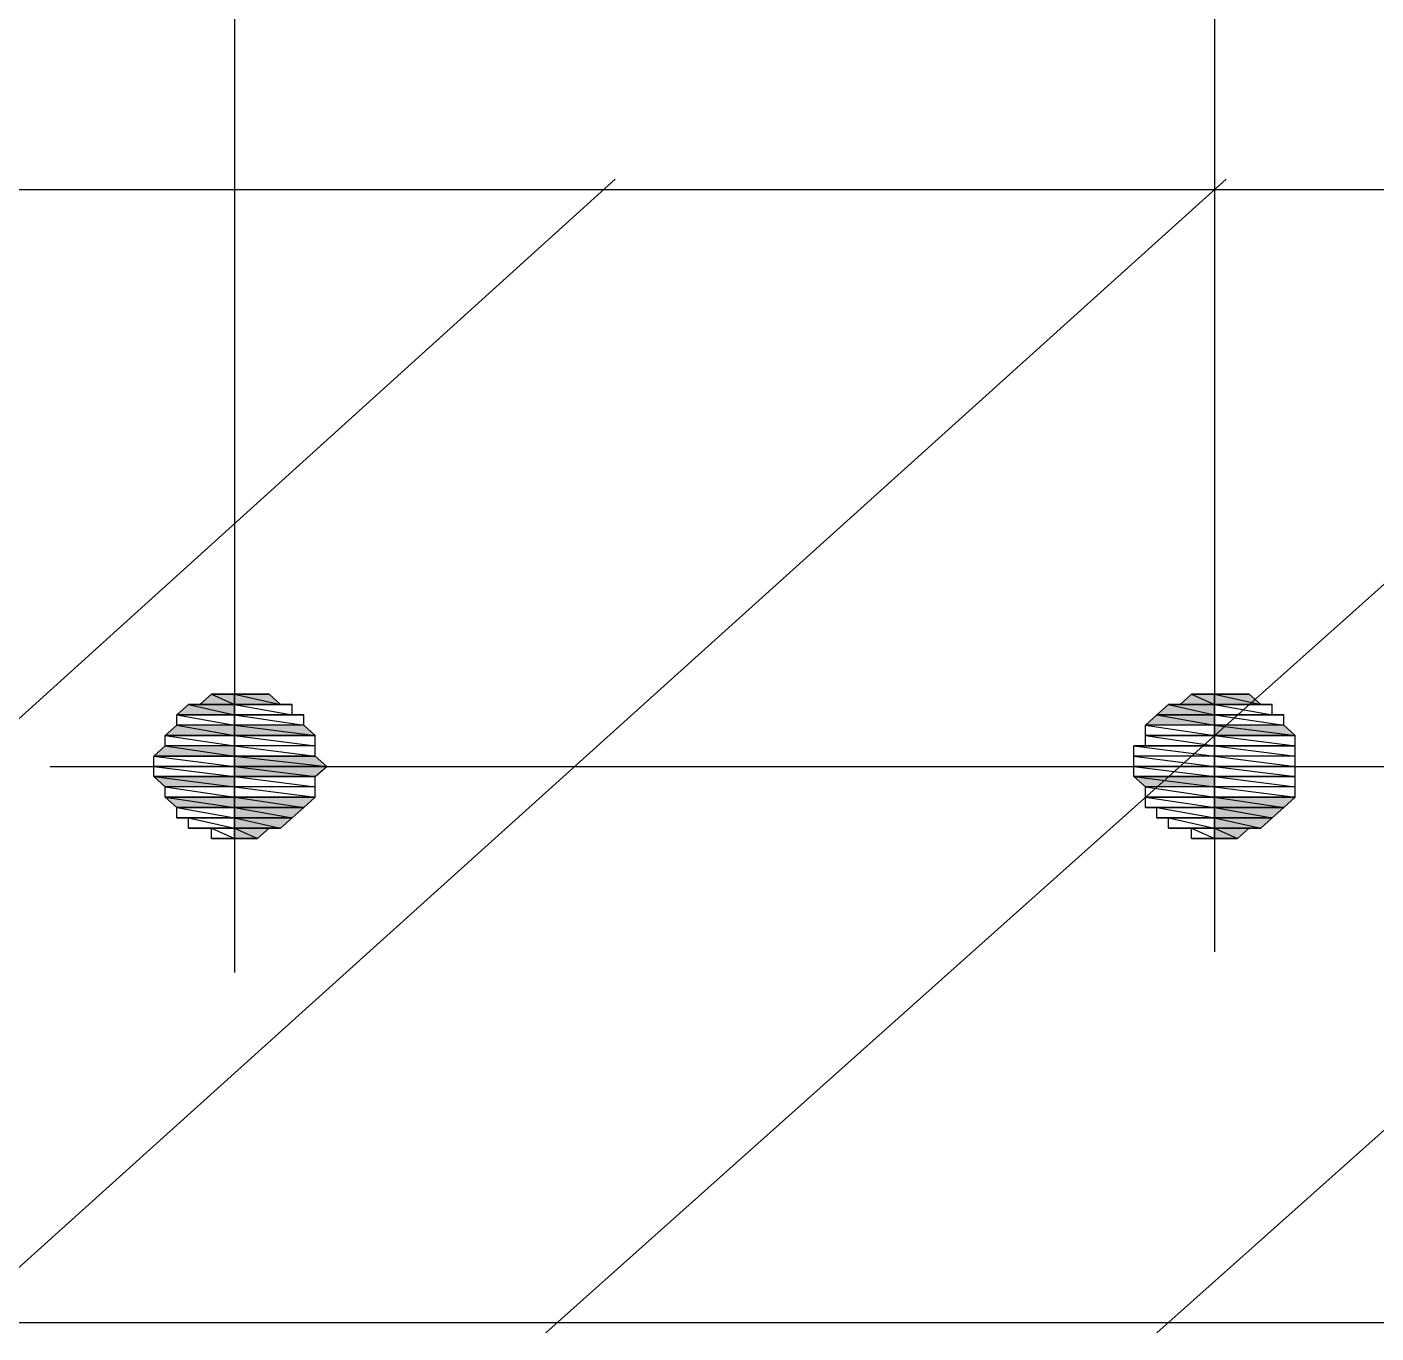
# Model space of a CAD drawing. Header units: millimetres. Extents: x -222 to 619, y -24 to 570.
# Drawn here: x 364.049 to 368.816, y -1.165 to 3.448 of the extents above; entities that cross this region are included whole.
import ezdxf

# ---------------------------------------------------------------- set-up
doc = ezdxf.new("R2010")
doc.units = ezdxf.units.MM

# ---------------------------------------------------------------- blocks, each defined once
blk = doc.blocks.new('0_TCM_4503_AIVD_AD_NOTE_BLOCK-43704914-58349')
at = {"linetype": 'Continuous'}
for points in [[(364.5788, 1.0182), (364.7825, 1.0182), (364.6195, 1.0546)], [(364.6195, 1.0546), (364.6603, 1.0546), (364.7825, 1.0546)], [(364.6195, 1.0546), (364.7825, 1.0182), (364.7825, 1.0546)], [(364.6603, 1.0546), (364.7825, 1.0546), (364.701, 1.091)], [(364.701, 1.091), (364.7825, 1.0546), (364.7825, 1.091)], [(364.7825, 1.091), (364.9455, 1.0546), (364.9048, 1.091)], [(364.7825, 1.0546), (364.9455, 1.0546), (364.7825, 1.091)], [(368.0422, 1.0182), (368.2459, 1.0182), (368.0829, 1.0546)], [(368.0829, 1.0546), (368.1237, 1.0546), (368.2459, 1.0546)], [(368.0829, 1.0546), (368.2459, 1.0182), (368.2459, 1.0546)], [(368.1237, 1.0546), (368.2459, 1.0546), (368.1644, 1.091)], [(368.1644, 1.091), (368.2459, 1.0546), (368.2459, 1.091)], [(368.2459, 1.091), (368.4089, 1.0546), (368.3681, 1.091)], [(368.2459, 1.0546), (368.4089, 1.0546), (368.2459, 1.091)], [(368.0014, 0.9818), (368.2459, 0.9818), (368.0422, 1.0182)], [(368.0422, 1.0182), (368.2459, 0.9818), (368.2459, 1.0182)], [(364.538, 0.9454), (364.7825, 0.9454), (364.5788, 0.9818)], [(364.5788, 0.9818), (364.7825, 0.9454), (364.7825, 0.9818)], [(364.7825, 0.9818), (365.0677, 0.9454), (365.027, 0.9818)], [(364.7825, 0.9454), (365.0677, 0.9454), (364.7825, 0.9818)], [(368.2459, 0.9818), (368.5311, 0.9454), (368.4904, 0.9818)], [(368.2459, 0.9454), (368.5311, 0.9454), (368.2459, 0.9818)], [(364.4973, 0.8726), (364.7825, 0.8726), (364.538, 0.909)], [(364.538, 0.909), (364.7825, 0.8726), (364.7825, 0.909)], [(364.7825, 0.8726), (365.1085, 0.8363), (365.0677, 0.8726)], [(364.7825, 0.8363), (365.1085, 0.8363), (364.7825, 0.8726)], [(364.7825, 0.8363), (365.0677, 0.7999), (365.1085, 0.8363)], [(364.7825, 0.7999), (365.0677, 0.7999), (364.7825, 0.8363)], [(364.4973, 0.7999), (364.7825, 0.7635), (364.7825, 0.7999)], [(364.538, 0.7635), (364.7825, 0.7635), (364.4973, 0.7999)], [(367.9607, 0.7999), (368.2459, 0.7635), (368.2459, 0.7999)], [(368.0014, 0.7635), (368.2459, 0.7635), (367.9607, 0.7999)], [(364.538, 0.7271), (364.7825, 0.6907), (364.7825, 0.7271)], [(364.5788, 0.6907), (364.7825, 0.6907), (364.538, 0.7271)], [(364.7825, 0.7271), (365.027, 0.6907), (365.0677, 0.7271)], [(364.7825, 0.6907), (365.027, 0.6907), (364.7825, 0.7271)], [(368.2459, 0.7271), (368.4904, 0.6907), (368.5311, 0.7271)], [(368.2459, 0.6907), (368.4904, 0.6907), (368.2459, 0.7271)], [(364.7825, 0.6907), (364.9862, 0.6543), (365.027, 0.6907)], [(364.7825, 0.6543), (364.9862, 0.6543), (364.7825, 0.6907)], [(368.2459, 0.6907), (368.4496, 0.6543), (368.4904, 0.6907)], [(368.2459, 0.6543), (368.4496, 0.6543), (368.2459, 0.6907)], [(364.7825, 0.6543), (364.9455, 0.6179), (364.9862, 0.6543)], [(364.7825, 0.6179), (364.9455, 0.6179), (364.7825, 0.6543)], [(368.2459, 0.6543), (368.4089, 0.6179), (368.4496, 0.6543)], [(368.2459, 0.6179), (368.4089, 0.6179), (368.2459, 0.6543)], [(364.7825, 0.6179), (364.864, 0.5815), (364.9048, 0.6179)], [(364.7825, 0.5815), (364.864, 0.5815), (364.7825, 0.6179)], [(368.2459, 0.6179), (368.3274, 0.5815), (368.3681, 0.6179)], [(368.2459, 0.5815), (368.3274, 0.5815), (368.2459, 0.6179)]]:
    blk.add_hatch(color=7, dxfattribs=at).paths.add_polyline_path(points)
at = {"color": 7, "linetype": 'Continuous'}
for p, q in [((368.2459, 13.5724), (368.2459, 0.1812)), ((364.7825, 13.536), (364.7825, 0.1085)), ((362.949, 0.0357), (366.1271, 2.9104)), ((363.7639, -1.1651), (368.2867, 2.9104)), ((365.8827, -1.1651), (370.4462, 2.9104)), ((368.0422, -1.1651), (372.6057, 2.9104)), ((362.949, 2.874), (373.5836, 2.874)), ((364.5788, 1.0182), (364.6195, 1.0546)), ((364.6603, 1.0546), (364.6195, 1.0546)), ((364.6195, 1.0546), (364.7825, 1.0546)), ((364.7825, 1.0546), (364.6195, 1.0546)), ((364.6195, 1.0546), (364.7825, 1.0546)), ((364.7825, 1.0546), (364.6195, 1.0546)), ((364.6195, 1.0546), (364.7825, 1.0546)), ((364.7825, 1.0546), (364.6195, 1.0546)), ((364.6195, 1.0546), (364.7825, 1.0182)), ((364.6195, 1.0546), (364.7825, 1.0182)), ((364.6603, 1.0546), (364.701, 1.091)), ((364.7825, 1.0546), (364.6603, 1.0546)), ((364.7825, 1.0546), (364.6603, 1.0546)), ((364.6603, 1.0546), (364.7825, 1.0546)), ((364.7825, 1.0546), (364.6603, 1.0546)), ((364.7825, 1.091), (364.701, 1.091)), ((364.701, 1.091), (364.7418, 1.091)), ((364.7825, 1.091), (364.701, 1.091)), ((364.701, 1.091), (364.7825, 1.091)), ((364.701, 1.091), (364.7825, 1.091)), ((364.7825, 1.091), (364.701, 1.091)), ((364.7825, 1.091), (364.701, 1.091)), ((364.701, 1.091), (364.7825, 1.0546)), ((364.701, 1.091), (364.7825, 1.0546)), ((364.7825, 1.091), (364.7418, 1.091)), ((364.7418, 1.091), (364.7825, 1.091)), ((364.7825, 1.091), (364.7418, 1.091)), ((364.7418, 1.091), (364.7825, 1.091)), ((364.7418, 1.091), (364.7825, 1.091)), ((364.7825, 1.0546), (364.7825, 1.091)), ((364.7825, 1.091), (364.8233, 1.091)), ((364.8233, 1.091), (364.7825, 1.091)), ((364.864, 1.091), (364.7825, 1.091)), ((364.7825, 1.091), (364.864, 1.091)), ((364.7825, 1.091), (364.864, 1.091)), ((364.864, 1.091), (364.7825, 1.091)), ((364.864, 1.091), (364.7825, 1.091)), ((364.7825, 1.091), (364.864, 1.091)), ((364.864, 1.091), (364.7825, 1.091)), ((364.7825, 1.091), (364.8233, 1.091)), ((364.9048, 1.091), (364.7825, 1.091)), ((364.7825, 1.091), (364.9048, 1.091)), ((364.9048, 1.091), (364.7825, 1.091)), ((364.7825, 1.091), (364.864, 1.091)), ((364.9048, 1.091), (364.7825, 1.091)), ((364.7825, 1.091), (364.9455, 1.0546)), ((364.7825, 1.091), (364.9455, 1.0546)), ((364.7825, 1.0546), (364.7825, 1.091)), ((364.7825, 1.0182), (364.7825, 1.0546)), ((364.9455, 1.0546), (364.7825, 1.0546)), ((364.9455, 1.0546), (364.7825, 1.0546)), ((364.7825, 1.0546), (364.9455, 1.0546)), ((364.7825, 1.0546), (364.9455, 1.0546)), ((364.9455, 1.0546), (364.7825, 1.0546)), ((364.9862, 1.0546), (364.7825, 1.0546)), ((364.7825, 1.0546), (364.9862, 1.0546)), ((364.9862, 1.0546), (364.7825, 1.0546)), ((364.7825, 1.0546), (364.9455, 1.0546)), ((364.9862, 1.0546), (364.7825, 1.0546)), ((364.7825, 1.0546), (364.9862, 1.0182)), ((364.7825, 1.0546), (364.9862, 1.0182)), ((364.7825, 1.0182), (364.7825, 1.0546)), ((364.8233, 1.091), (364.864, 1.091)), ((364.864, 1.091), (364.9048, 1.091)), ((364.9455, 1.0546), (364.9048, 1.091)), ((364.9455, 1.0546), (364.9862, 1.0546)), ((364.9862, 1.0182), (364.9862, 1.0546)), ((368.0422, 1.0182), (368.0829, 1.0546)), ((368.1237, 1.0546), (368.0829, 1.0546)), ((368.0829, 1.0546), (368.2459, 1.0546)), ((368.2459, 1.0546), (368.0829, 1.0546)), ((368.0829, 1.0546), (368.2459, 1.0546)), ((368.2459, 1.0546), (368.0829, 1.0546)), ((368.0829, 1.0546), (368.2459, 1.0546)), ((368.2459, 1.0546), (368.0829, 1.0546)), ((368.0829, 1.0546), (368.2459, 1.0182)), ((368.0829, 1.0546), (368.2459, 1.0182)), ((368.1237, 1.0546), (368.1644, 1.091)), ((368.2459, 1.0546), (368.1237, 1.0546)), ((368.2459, 1.0546), (368.1237, 1.0546)), ((368.1237, 1.0546), (368.2459, 1.0546)), ((368.2459, 1.0546), (368.1237, 1.0546)), ((368.2459, 1.091), (368.1644, 1.091)), ((368.1644, 1.091), (368.2052, 1.091)), ((368.2459, 1.091), (368.1644, 1.091)), ((368.1644, 1.091), (368.2459, 1.091)), ((368.1644, 1.091), (368.2459, 1.091)), ((368.2459, 1.091), (368.1644, 1.091)), ((368.2459, 1.091), (368.1644, 1.091)), ((368.1644, 1.091), (368.2459, 1.0546)), ((368.1644, 1.091), (368.2459, 1.0546)), ((368.2459, 1.091), (368.2052, 1.091)), ((368.2052, 1.091), (368.2459, 1.091)), ((368.2459, 1.091), (368.2052, 1.091)), ((368.2052, 1.091), (368.2459, 1.091)), ((368.2052, 1.091), (368.2459, 1.091)), ((368.2459, 1.0546), (368.2459, 1.091)), ((368.2459, 1.091), (368.2867, 1.091)), ((368.2867, 1.091), (368.2459, 1.091)), ((368.3274, 1.091), (368.2459, 1.091)), ((368.2459, 1.091), (368.3274, 1.091)), ((368.2459, 1.091), (368.3274, 1.091)), ((368.3274, 1.091), (368.2459, 1.091)), ((368.3274, 1.091), (368.2459, 1.091)), ((368.2459, 1.091), (368.3274, 1.091)), ((368.3274, 1.091), (368.2459, 1.091)), ((368.2459, 1.091), (368.2867, 1.091)), ((368.3681, 1.091), (368.2459, 1.091)), ((368.2459, 1.091), (368.3681, 1.091)), ((368.3681, 1.091), (368.2459, 1.091)), ((368.2459, 1.091), (368.3274, 1.091)), ((368.3681, 1.091), (368.2459, 1.091)), ((368.2459, 1.091), (368.4089, 1.0546)), ((368.2459, 1.091), (368.4089, 1.0546)), ((368.2459, 1.0546), (368.2459, 1.091)), ((368.2459, 1.0182), (368.2459, 1.0546)), ((368.4089, 1.0546), (368.2459, 1.0546)), ((368.4089, 1.0546), (368.2459, 1.0546)), ((368.2459, 1.0546), (368.4089, 1.0546)), ((368.2459, 1.0546), (368.4089, 1.0546)), ((368.4089, 1.0546), (368.2459, 1.0546)), ((368.4496, 1.0546), (368.2459, 1.0546)), ((368.2459, 1.0546), (368.4496, 1.0546)), ((368.4496, 1.0546), (368.2459, 1.0546)), ((368.2459, 1.0546), (368.4089, 1.0546)), ((368.4496, 1.0546), (368.2459, 1.0546)), ((368.2459, 1.0546), (368.4496, 1.0182)), ((368.2459, 1.0546), (368.4496, 1.0182)), ((368.2459, 1.0182), (368.2459, 1.0546)), ((368.2867, 1.091), (368.3274, 1.091)), ((368.3274, 1.091), (368.3681, 1.091)), ((368.4089, 1.0546), (368.3681, 1.091)), ((368.4089, 1.0546), (368.4496, 1.0546)), ((368.4496, 1.0182), (368.4496, 1.0546)), ((364.7825, 1.0182), (364.5788, 1.0182)), ((364.7825, 1.0182), (364.5788, 1.0182)), ((364.5788, 1.0182), (364.7825, 1.0182)), ((364.5788, 1.0182), (364.7825, 1.0182)), ((364.7825, 1.0182), (364.5788, 1.0182)), ((364.7825, 1.0182), (364.5788, 1.0182)), ((364.5788, 1.0182), (364.7825, 0.9818)), ((364.5788, 1.0182), (364.7825, 0.9818)), ((364.5788, 0.9818), (364.5788, 1.0182)), ((364.7825, 0.9818), (364.7825, 1.0182)), ((364.9862, 1.0182), (364.7825, 1.0182)), ((365.027, 1.0182), (364.7825, 1.0182)), ((364.7825, 1.0182), (365.027, 1.0182)), ((365.027, 1.0182), (364.7825, 1.0182)), ((364.7825, 1.0182), (364.9862, 1.0182)), ((365.027, 1.0182), (364.7825, 1.0182)), ((364.7825, 1.0182), (365.027, 0.9818)), ((364.7825, 1.0182), (365.027, 0.9818)), ((364.7825, 0.9818), (364.7825, 1.0182)), ((364.9862, 1.0182), (365.027, 1.0182)), ((365.027, 0.9818), (365.027, 1.0182)), ((368.0014, 0.9818), (368.0422, 1.0182)), ((368.2459, 1.0182), (368.0422, 1.0182)), ((368.2459, 1.0182), (368.0422, 1.0182)), ((368.0422, 1.0182), (368.2459, 1.0182)), ((368.0422, 1.0182), (368.2459, 1.0182)), ((368.2459, 1.0182), (368.0422, 1.0182)), ((368.2459, 1.0182), (368.0422, 1.0182)), ((368.0422, 1.0182), (368.2459, 0.9818)), ((368.0422, 1.0182), (368.2459, 0.9818)), ((368.2459, 0.9818), (368.2459, 1.0182)), ((368.4496, 1.0182), (368.2459, 1.0182)), ((368.4904, 1.0182), (368.2459, 1.0182)), ((368.2459, 1.0182), (368.4904, 1.0182)), ((368.4904, 1.0182), (368.2459, 1.0182)), ((368.2459, 1.0182), (368.4496, 1.0182)), ((368.4904, 1.0182), (368.2459, 1.0182)), ((368.2459, 1.0182), (368.4904, 0.9818)), ((368.2459, 1.0182), (368.4904, 0.9818)), ((368.2459, 0.9818), (368.2459, 1.0182)), ((368.4496, 1.0182), (368.4904, 1.0182)), ((368.4904, 0.9818), (368.4904, 1.0182)), ((364.538, 0.9454), (364.5788, 0.9818)), ((364.7825, 0.9818), (364.5788, 0.9818)), ((364.7825, 0.9818), (364.5788, 0.9818)), ((364.5788, 0.9818), (364.7825, 0.9454)), ((364.5788, 0.9818), (364.7825, 0.9454)), ((364.7825, 0.9454), (364.7825, 0.9818)), ((365.027, 0.9818), (364.7825, 0.9818)), ((365.027, 0.9818), (364.7825, 0.9818)), ((364.7825, 0.9818), (365.0677, 0.9454)), ((364.7825, 0.9818), (365.0677, 0.9454)), ((364.7825, 0.9454), (364.7825, 0.9818)), ((365.0677, 0.9454), (365.027, 0.9818)), ((368.2459, 0.9818), (368.0014, 0.9818)), ((368.2459, 0.9818), (368.0014, 0.9818)), ((368.0014, 0.9818), (368.2459, 0.9454)), ((368.0014, 0.9818), (368.2459, 0.9454)), ((368.0014, 0.9454), (368.0014, 0.9818)), ((368.2459, 0.9454), (368.2459, 0.9818)), ((368.4904, 0.9818), (368.2459, 0.9818)), ((368.4904, 0.9818), (368.2459, 0.9818)), ((368.2459, 0.9818), (368.5311, 0.9454)), ((368.2459, 0.9818), (368.5311, 0.9454)), ((368.2459, 0.9454), (368.2459, 0.9818)), ((368.5311, 0.9454), (368.4904, 0.9818)), ((364.4973, 0.8726), (364.538, 0.909)), ((364.7825, 0.9454), (364.538, 0.9454)), ((364.7825, 0.9454), (364.538, 0.9454)), ((364.538, 0.9454), (364.7825, 0.9454)), ((364.538, 0.9454), (364.7825, 0.9454)), ((364.7825, 0.9454), (364.538, 0.9454)), ((364.7825, 0.9454), (364.538, 0.9454)), ((364.538, 0.9454), (364.7825, 0.909)), ((364.538, 0.9454), (364.7825, 0.909)), ((364.538, 0.909), (364.538, 0.9454)), ((364.7825, 0.909), (364.538, 0.909)), ((364.7825, 0.909), (364.538, 0.909)), ((364.538, 0.909), (364.7825, 0.8726)), ((364.538, 0.909), (364.7825, 0.8726)), ((364.7825, 0.909), (364.7825, 0.9454)), ((365.0677, 0.9454), (364.7825, 0.9454)), ((365.0677, 0.9454), (364.7825, 0.9454)), ((364.7825, 0.9454), (365.0677, 0.9454)), ((364.7825, 0.9454), (365.0677, 0.9454)), ((365.0677, 0.9454), (364.7825, 0.9454)), ((365.0677, 0.9454), (364.7825, 0.9454)), ((364.7825, 0.9454), (365.0677, 0.909)), ((364.7825, 0.9454), (365.0677, 0.909)), ((364.7825, 0.909), (364.7825, 0.9454)), ((364.7825, 0.8726), (364.7825, 0.909)), ((365.0677, 0.909), (364.7825, 0.909)), ((365.0677, 0.909), (364.7825, 0.909)), ((364.7825, 0.909), (365.0677, 0.8726)), ((364.7825, 0.909), (365.0677, 0.8726)), ((364.7825, 0.8726), (364.7825, 0.909)), ((365.0677, 0.909), (365.0677, 0.9454)), ((365.0677, 0.8726), (365.0677, 0.909)), ((368.0014, 0.909), (367.9607, 0.909)), ((367.9607, 0.909), (368.2459, 0.909)), ((368.2459, 0.909), (367.9607, 0.909)), ((367.9607, 0.909), (368.2459, 0.8726)), ((367.9607, 0.909), (368.2459, 0.8726)), ((367.9607, 0.8726), (367.9607, 0.909)), ((368.2459, 0.9454), (368.0014, 0.9454)), ((368.2459, 0.9454), (368.0014, 0.9454)), ((368.0014, 0.9454), (368.2459, 0.9454)), ((368.0014, 0.9454), (368.2459, 0.9454)), ((368.2459, 0.9454), (368.0014, 0.9454)), ((368.2459, 0.9454), (368.0014, 0.9454)), ((368.0014, 0.9454), (368.2459, 0.909)), ((368.0014, 0.9454), (368.2459, 0.909)), ((368.0014, 0.909), (368.0014, 0.9454)), ((368.2459, 0.909), (368.0014, 0.909)), ((368.2459, 0.909), (368.0014, 0.909)), ((368.0014, 0.909), (368.2459, 0.909)), ((368.2459, 0.909), (368.0014, 0.909)), ((368.2459, 0.909), (368.2459, 0.9454)), ((368.5311, 0.9454), (368.2459, 0.9454)), ((368.5311, 0.9454), (368.2459, 0.9454)), ((368.2459, 0.9454), (368.5311, 0.9454)), ((368.2459, 0.9454), (368.5311, 0.9454)), ((368.5311, 0.9454), (368.2459, 0.9454)), ((368.5311, 0.9454), (368.2459, 0.9454)), ((368.2459, 0.9454), (368.5311, 0.909)), ((368.2459, 0.9454), (368.5311, 0.909)), ((368.2459, 0.909), (368.2459, 0.9454)), ((368.2459, 0.8726), (368.2459, 0.909)), ((368.5311, 0.909), (368.2459, 0.909)), ((368.5311, 0.909), (368.2459, 0.909)), ((368.2459, 0.909), (368.5311, 0.909)), ((368.2459, 0.909), (368.5311, 0.909)), ((368.5311, 0.909), (368.2459, 0.909)), ((368.5311, 0.909), (368.2459, 0.909)), ((368.2459, 0.909), (368.5311, 0.8726)), ((368.2459, 0.909), (368.5311, 0.8726)), ((368.2459, 0.8726), (368.2459, 0.909)), ((368.5311, 0.909), (368.5311, 0.9454)), ((368.5311, 0.8726), (368.5311, 0.909)), ((364.7825, 0.8726), (364.4973, 0.8726)), ((364.7825, 0.8726), (364.4973, 0.8726)), ((364.4973, 0.8726), (364.7825, 0.8726)), ((364.4973, 0.8726), (364.7825, 0.8726)), ((364.7825, 0.8726), (364.4973, 0.8726)), ((364.7825, 0.8726), (364.4973, 0.8726)), ((364.4973, 0.8726), (364.7825, 0.8363)), ((364.4973, 0.8726), (364.7825, 0.8363)), ((364.4973, 0.8363), (364.4973, 0.8726)), ((364.7825, 0.8363), (364.7825, 0.8726)), ((365.0677, 0.8726), (364.7825, 0.8726)), ((365.0677, 0.8726), (364.7825, 0.8726)), ((364.7825, 0.8726), (365.0677, 0.8726)), ((364.7825, 0.8726), (365.0677, 0.8726)), ((365.0677, 0.8726), (364.7825, 0.8726)), ((365.0677, 0.8726), (364.7825, 0.8726)), ((364.7825, 0.8726), (365.1085, 0.8363)), ((364.7825, 0.8726), (365.1085, 0.8363)), ((364.7825, 0.8363), (364.7825, 0.8726)), ((365.1085, 0.8363), (365.0677, 0.8726)), ((368.2459, 0.8726), (367.9607, 0.8726)), ((368.2459, 0.8726), (367.9607, 0.8726)), ((367.9607, 0.8726), (368.2459, 0.8363)), ((367.9607, 0.8726), (368.2459, 0.8363)), ((367.9607, 0.8363), (367.9607, 0.8726)), ((368.2459, 0.8363), (368.2459, 0.8726)), ((368.5311, 0.8726), (368.2459, 0.8726)), ((368.5311, 0.8726), (368.2459, 0.8726)), ((368.2459, 0.8726), (368.5311, 0.8363)), ((368.2459, 0.8726), (368.5311, 0.8363)), ((368.2459, 0.8363), (368.2459, 0.8726)), ((368.5311, 0.8363), (368.5311, 0.8726)), ((364.1306, 0.8363), (372.3612, 0.8363)), ((364.7825, 0.8363), (364.4973, 0.8363)), ((364.7825, 0.8363), (364.4973, 0.8363)), ((364.4973, 0.8363), (364.7825, 0.7999)), ((364.4973, 0.8363), (364.7825, 0.7999)), ((364.4973, 0.7999), (364.4973, 0.8363)), ((364.7825, 0.7999), (364.7825, 0.8363)), ((365.1085, 0.8363), (364.7825, 0.8363)), ((365.1085, 0.8363), (364.7825, 0.8363)), ((364.7825, 0.8363), (365.0677, 0.7999)), ((364.7825, 0.8363), (365.0677, 0.7999)), ((364.7825, 0.7999), (364.7825, 0.8363)), ((365.0677, 0.7999), (365.1085, 0.8363)), ((368.2459, 0.8363), (367.9607, 0.8363)), ((368.2459, 0.8363), (367.9607, 0.8363)), ((367.9607, 0.8363), (368.2459, 0.7999)), ((367.9607, 0.8363), (368.2459, 0.7999)), ((367.9607, 0.7999), (367.9607, 0.8363)), ((368.2459, 0.7999), (368.2459, 0.8363)), ((368.5311, 0.8363), (368.2459, 0.8363)), ((368.5311, 0.8363), (368.2459, 0.8363)), ((368.2459, 0.8363), (368.5311, 0.7999)), ((368.2459, 0.8363), (368.5311, 0.7999)), ((368.2459, 0.7999), (368.2459, 0.8363)), ((368.5311, 0.7999), (368.5311, 0.8363)), ((364.7825, 0.7999), (364.4973, 0.7999)), ((364.7825, 0.7999), (364.4973, 0.7999)), ((364.4973, 0.7999), (364.7825, 0.7999)), ((364.4973, 0.7999), (364.7825, 0.7999)), ((364.7825, 0.7999), (364.4973, 0.7999)), ((364.7825, 0.7999), (364.4973, 0.7999)), ((364.4973, 0.7999), (364.7825, 0.7635)), ((364.4973, 0.7999), (364.7825, 0.7635)), ((364.538, 0.7635), (364.4973, 0.7999)), ((364.7825, 0.7635), (364.538, 0.7635)), ((364.7825, 0.7635), (364.538, 0.7635)), ((364.538, 0.7635), (364.7825, 0.7271)), ((364.538, 0.7635), (364.7825, 0.7271)), ((364.538, 0.7271), (364.538, 0.7635)), ((364.7825, 0.7635), (364.7825, 0.7999)), ((365.0677, 0.7999), (364.7825, 0.7999)), ((365.0677, 0.7999), (364.7825, 0.7999)), ((364.7825, 0.7999), (365.0677, 0.7999)), ((364.7825, 0.7999), (365.0677, 0.7999)), ((365.0677, 0.7999), (364.7825, 0.7999)), ((365.0677, 0.7999), (364.7825, 0.7999)), ((364.7825, 0.7999), (365.0677, 0.7635)), ((364.7825, 0.7999), (365.0677, 0.7635)), ((364.7825, 0.7635), (364.7825, 0.7999)), ((364.7825, 0.7271), (364.7825, 0.7635)), ((365.0677, 0.7635), (364.7825, 0.7635)), ((365.0677, 0.7635), (364.7825, 0.7635)), ((364.7825, 0.7635), (365.0677, 0.7271)), ((364.7825, 0.7635), (365.0677, 0.7271)), ((364.7825, 0.7271), (364.7825, 0.7635)), ((365.0677, 0.7635), (365.0677, 0.7999)), ((365.0677, 0.7271), (365.0677, 0.7635)), ((368.2459, 0.7999), (367.9607, 0.7999)), ((368.2459, 0.7999), (367.9607, 0.7999)), ((367.9607, 0.7999), (368.2459, 0.7999)), ((367.9607, 0.7999), (368.2459, 0.7999)), ((368.2459, 0.7999), (367.9607, 0.7999)), ((368.2459, 0.7999), (367.9607, 0.7999)), ((367.9607, 0.7999), (368.2459, 0.7635)), ((367.9607, 0.7999), (368.2459, 0.7635)), ((368.0014, 0.7635), (367.9607, 0.7999)), ((368.2459, 0.7635), (368.0014, 0.7635)), ((368.2459, 0.7635), (368.0014, 0.7635)), ((368.0014, 0.7635), (368.2459, 0.7271)), ((368.0014, 0.7635), (368.2459, 0.7271)), ((368.0014, 0.7271), (368.0014, 0.7635)), ((368.2459, 0.7635), (368.2459, 0.7999)), ((368.5311, 0.7999), (368.2459, 0.7999)), ((368.5311, 0.7999), (368.2459, 0.7999)), ((368.2459, 0.7999), (368.5311, 0.7999)), ((368.2459, 0.7999), (368.5311, 0.7999)), ((368.5311, 0.7999), (368.2459, 0.7999)), ((368.5311, 0.7999), (368.2459, 0.7999)), ((368.2459, 0.7999), (368.5311, 0.7635)), ((368.2459, 0.7999), (368.5311, 0.7635)), ((368.2459, 0.7635), (368.2459, 0.7999)), ((368.2459, 0.7271), (368.2459, 0.7635)), ((368.5311, 0.7635), (368.2459, 0.7635)), ((368.5311, 0.7635), (368.2459, 0.7635)), ((368.2459, 0.7635), (368.5311, 0.7271)), ((368.2459, 0.7635), (368.5311, 0.7271)), ((368.2459, 0.7271), (368.2459, 0.7635)), ((368.5311, 0.7635), (368.5311, 0.7999)), ((368.5311, 0.7271), (368.5311, 0.7635)), ((364.7825, 0.7271), (364.538, 0.7271)), ((364.7825, 0.7271), (364.538, 0.7271)), ((364.538, 0.7271), (364.7825, 0.7271)), ((364.538, 0.7271), (364.7825, 0.7271)), ((364.7825, 0.7271), (364.538, 0.7271)), ((364.7825, 0.7271), (364.538, 0.7271)), ((364.538, 0.7271), (364.7825, 0.6907)), ((364.538, 0.7271), (364.7825, 0.6907)), ((364.5788, 0.6907), (364.538, 0.7271)), ((364.7825, 0.6907), (364.7825, 0.7271)), ((365.0677, 0.7271), (364.7825, 0.7271)), ((365.0677, 0.7271), (364.7825, 0.7271)), ((364.7825, 0.7271), (365.0677, 0.7271)), ((364.7825, 0.7271), (365.0677, 0.7271)), ((365.0677, 0.7271), (364.7825, 0.7271)), ((365.0677, 0.7271), (364.7825, 0.7271)), ((364.7825, 0.7271), (365.027, 0.6907)), ((364.7825, 0.7271), (365.027, 0.6907)), ((364.7825, 0.6907), (364.7825, 0.7271)), ((365.027, 0.6907), (365.0677, 0.7271)), ((368.2459, 0.7271), (368.0014, 0.7271)), ((368.2459, 0.7271), (368.0014, 0.7271)), ((368.0014, 0.7271), (368.2459, 0.7271)), ((368.0014, 0.7271), (368.2459, 0.7271)), ((368.2459, 0.7271), (368.0014, 0.7271)), ((368.2459, 0.7271), (368.0014, 0.7271)), ((368.0014, 0.7271), (368.2459, 0.6907)), ((368.0014, 0.7271), (368.2459, 0.6907)), ((368.0014, 0.6907), (368.0014, 0.7271)), ((368.2459, 0.6907), (368.2459, 0.7271)), ((368.5311, 0.7271), (368.2459, 0.7271)), ((368.5311, 0.7271), (368.2459, 0.7271)), ((368.2459, 0.7271), (368.5311, 0.7271)), ((368.2459, 0.7271), (368.5311, 0.7271)), ((368.5311, 0.7271), (368.2459, 0.7271)), ((368.5311, 0.7271), (368.2459, 0.7271)), ((368.2459, 0.7271), (368.4904, 0.6907)), ((368.2459, 0.7271), (368.4904, 0.6907)), ((368.2459, 0.6907), (368.2459, 0.7271)), ((368.4904, 0.6907), (368.5311, 0.7271)), ((364.7825, 0.6907), (364.5788, 0.6907)), ((364.7825, 0.6907), (364.5788, 0.6907)), ((364.5788, 0.6907), (364.7825, 0.6907)), ((364.5788, 0.6907), (364.7825, 0.6907)), ((364.7825, 0.6907), (364.5788, 0.6907)), ((364.7825, 0.6907), (364.5788, 0.6907)), ((364.5788, 0.6907), (364.7825, 0.6543)), ((364.5788, 0.6907), (364.7825, 0.6543)), ((364.5788, 0.6543), (364.5788, 0.6907)), ((364.7825, 0.6543), (364.7825, 0.6907)), ((365.027, 0.6907), (364.7825, 0.6907)), ((365.027, 0.6907), (364.7825, 0.6907)), ((364.7825, 0.6907), (365.027, 0.6907)), ((364.7825, 0.6907), (365.027, 0.6907)), ((365.027, 0.6907), (364.7825, 0.6907)), ((365.027, 0.6907), (364.7825, 0.6907)), ((364.7825, 0.6907), (364.9862, 0.6543)), ((364.7825, 0.6907), (364.9862, 0.6543)), ((364.7825, 0.6543), (364.7825, 0.6907)), ((364.9862, 0.6543), (365.027, 0.6907)), ((368.2459, 0.6907), (368.0014, 0.6907)), ((368.2459, 0.6907), (368.0014, 0.6907)), ((368.0014, 0.6907), (368.0422, 0.6907)), ((368.0014, 0.6907), (368.2459, 0.6907)), ((368.2459, 0.6907), (368.0014, 0.6907)), ((368.0422, 0.6907), (368.2459, 0.6907)), ((368.2459, 0.6907), (368.0422, 0.6907)), ((368.0422, 0.6907), (368.2459, 0.6543)), ((368.0422, 0.6907), (368.2459, 0.6543)), ((368.0422, 0.6543), (368.0422, 0.6907)), ((368.2459, 0.6543), (368.2459, 0.6907)), ((368.4904, 0.6907), (368.2459, 0.6907)), ((368.4904, 0.6907), (368.2459, 0.6907)), ((368.2459, 0.6907), (368.4904, 0.6907)), ((368.2459, 0.6907), (368.4904, 0.6907)), ((368.4904, 0.6907), (368.2459, 0.6907)), ((368.4904, 0.6907), (368.2459, 0.6907)), ((368.2459, 0.6907), (368.4496, 0.6543)), ((368.2459, 0.6907), (368.4496, 0.6543)), ((368.2459, 0.6543), (368.2459, 0.6907)), ((368.4496, 0.6543), (368.4904, 0.6907)), ((364.7825, 0.6543), (364.5788, 0.6543)), ((364.7825, 0.6543), (364.5788, 0.6543)), ((364.5788, 0.6543), (364.6195, 0.6543)), ((364.5788, 0.6543), (364.7825, 0.6543)), ((364.7825, 0.6543), (364.5788, 0.6543)), ((364.6195, 0.6543), (364.7825, 0.6543)), ((364.7825, 0.6543), (364.6195, 0.6543)), ((364.6195, 0.6543), (364.7825, 0.6179)), ((364.6195, 0.6543), (364.7825, 0.6179)), ((364.6195, 0.6179), (364.6195, 0.6543)), ((364.7825, 0.6179), (364.7825, 0.6543)), ((364.9862, 0.6543), (364.7825, 0.6543)), ((364.9862, 0.6543), (364.7825, 0.6543)), ((364.7825, 0.6543), (364.9862, 0.6543)), ((364.7825, 0.6543), (364.9862, 0.6543)), ((364.9862, 0.6543), (364.7825, 0.6543)), ((364.9862, 0.6543), (364.7825, 0.6543)), ((364.7825, 0.6543), (364.9455, 0.6179)), ((364.7825, 0.6543), (364.9455, 0.6179)), ((364.7825, 0.6179), (364.7825, 0.6543)), ((364.9455, 0.6179), (364.9862, 0.6543)), ((368.2459, 0.6543), (368.0422, 0.6543)), ((368.2459, 0.6543), (368.0422, 0.6543)), ((368.0422, 0.6543), (368.0829, 0.6543)), ((368.0422, 0.6543), (368.2459, 0.6543)), ((368.2459, 0.6543), (368.0422, 0.6543)), ((368.0829, 0.6543), (368.2459, 0.6543)), ((368.2459, 0.6543), (368.0829, 0.6543)), ((368.0829, 0.6543), (368.2459, 0.6179)), ((368.0829, 0.6543), (368.2459, 0.6179)), ((368.0829, 0.6179), (368.0829, 0.6543)), ((368.2459, 0.6179), (368.2459, 0.6543)), ((368.4496, 0.6543), (368.2459, 0.6543)), ((368.4496, 0.6543), (368.2459, 0.6543)), ((368.2459, 0.6543), (368.4496, 0.6543)), ((368.2459, 0.6543), (368.4496, 0.6543)), ((368.4496, 0.6543), (368.2459, 0.6543)), ((368.4496, 0.6543), (368.2459, 0.6543)), ((368.2459, 0.6543), (368.4089, 0.6179)), ((368.2459, 0.6543), (368.4089, 0.6179)), ((368.2459, 0.6179), (368.2459, 0.6543)), ((368.4089, 0.6179), (368.4496, 0.6543)), ((364.7825, 0.6179), (364.6195, 0.6179)), ((364.7825, 0.6179), (364.6195, 0.6179)), ((364.6195, 0.6179), (364.6603, 0.6179)), ((364.6195, 0.6179), (364.7825, 0.6179)), ((364.7825, 0.6179), (364.6195, 0.6179)), ((364.6603, 0.6179), (364.7825, 0.6179)), ((364.7825, 0.6179), (364.6603, 0.6179)), ((364.6603, 0.6179), (364.7825, 0.6179)), ((364.6603, 0.6179), (364.7825, 0.6179)), ((364.701, 0.6179), (364.6603, 0.6179)), ((364.7825, 0.6179), (364.701, 0.6179)), ((364.7825, 0.6179), (364.701, 0.6179)), ((364.701, 0.6179), (364.7825, 0.5815)), ((364.701, 0.6179), (364.7825, 0.5815)), ((364.701, 0.5815), (364.701, 0.6179)), ((364.7825, 0.5815), (364.701, 0.5815)), ((364.7825, 0.5815), (364.701, 0.5815)), ((364.701, 0.5815), (364.7418, 0.5815)), ((364.701, 0.5815), (364.7825, 0.5815)), ((364.7825, 0.5815), (364.701, 0.5815)), ((364.7418, 0.5815), (364.7825, 0.5815)), ((364.7825, 0.5815), (364.7418, 0.5815)), ((364.7418, 0.5815), (364.7825, 0.5815)), ((364.7825, 0.5815), (364.7418, 0.5815)), ((364.7418, 0.5815), (364.7825, 0.5815)), ((364.7825, 0.5815), (364.7825, 0.6179)), ((364.9455, 0.6179), (364.7825, 0.6179)), ((364.9455, 0.6179), (364.7825, 0.6179)), ((364.7825, 0.6179), (364.9455, 0.6179)), ((364.7825, 0.6179), (364.9455, 0.6179)), ((364.9455, 0.6179), (364.7825, 0.6179)), ((364.9048, 0.6179), (364.7825, 0.6179)), ((364.7825, 0.6179), (364.9048, 0.6179)), ((364.9048, 0.6179), (364.7825, 0.6179)), ((364.7825, 0.6179), (364.9455, 0.6179)), ((364.9048, 0.6179), (364.7825, 0.6179)), ((364.7825, 0.6179), (364.864, 0.5815)), ((364.7825, 0.6179), (364.864, 0.5815)), ((364.7825, 0.5815), (364.7825, 0.6179)), ((364.864, 0.5815), (364.7825, 0.5815)), ((364.864, 0.5815), (364.7825, 0.5815)), ((364.7825, 0.5815), (364.864, 0.5815)), ((364.7825, 0.5815), (364.864, 0.5815)), ((364.864, 0.5815), (364.7825, 0.5815)), ((364.8233, 0.5815), (364.7825, 0.5815)), ((364.7825, 0.5815), (364.8233, 0.5815)), ((364.8233, 0.5815), (364.7825, 0.5815)), ((364.7825, 0.5815), (364.8233, 0.5815)), ((364.7825, 0.5815), (364.8233, 0.5815)), ((364.8233, 0.5815), (364.7825, 0.5815)), ((364.8233, 0.5815), (364.7825, 0.5815)), ((364.7825, 0.5815), (364.8233, 0.5815)), ((364.8233, 0.5815), (364.7825, 0.5815)), ((364.7825, 0.5815), (364.864, 0.5815)), ((364.864, 0.5815), (364.8233, 0.5815)), ((364.864, 0.5815), (364.9048, 0.6179)), ((364.9455, 0.6179), (364.9048, 0.6179)), ((368.2459, 0.6179), (368.0829, 0.6179)), ((368.2459, 0.6179), (368.0829, 0.6179)), ((368.0829, 0.6179), (368.1237, 0.6179)), ((368.0829, 0.6179), (368.2459, 0.6179)), ((368.2459, 0.6179), (368.0829, 0.6179)), ((368.1237, 0.6179), (368.2459, 0.6179)), ((368.2459, 0.6179), (368.1237, 0.6179)), ((368.1237, 0.6179), (368.2459, 0.6179)), ((368.1237, 0.6179), (368.2459, 0.6179)), ((368.1644, 0.6179), (368.1237, 0.6179)), ((368.2459, 0.6179), (368.1644, 0.6179)), ((368.2459, 0.6179), (368.1644, 0.6179)), ((368.1644, 0.6179), (368.2459, 0.5815)), ((368.1644, 0.6179), (368.2459, 0.5815)), ((368.1644, 0.5815), (368.1644, 0.6179)), ((368.2459, 0.5815), (368.1644, 0.5815)), ((368.2459, 0.5815), (368.1644, 0.5815)), ((368.1644, 0.5815), (368.2052, 0.5815)), ((368.1644, 0.5815), (368.2459, 0.5815)), ((368.2459, 0.5815), (368.1644, 0.5815)), ((368.2052, 0.5815), (368.2459, 0.5815)), ((368.2459, 0.5815), (368.2052, 0.5815)), ((368.2052, 0.5815), (368.2459, 0.5815)), ((368.2459, 0.5815), (368.2052, 0.5815)), ((368.2052, 0.5815), (368.2459, 0.5815)), ((368.2459, 0.5815), (368.2459, 0.6179)), ((368.4089, 0.6179), (368.2459, 0.6179)), ((368.4089, 0.6179), (368.2459, 0.6179)), ((368.2459, 0.6179), (368.4089, 0.6179)), ((368.2459, 0.6179), (368.4089, 0.6179)), ((368.4089, 0.6179), (368.2459, 0.6179)), ((368.3681, 0.6179), (368.2459, 0.6179)), ((368.2459, 0.6179), (368.3681, 0.6179)), ((368.3681, 0.6179), (368.2459, 0.6179)), ((368.2459, 0.6179), (368.4089, 0.6179)), ((368.3681, 0.6179), (368.2459, 0.6179)), ((368.2459, 0.6179), (368.3274, 0.5815)), ((368.2459, 0.6179), (368.3274, 0.5815)), ((368.2459, 0.5815), (368.2459, 0.6179)), ((368.3274, 0.5815), (368.2459, 0.5815)), ((368.3274, 0.5815), (368.2459, 0.5815)), ((368.2459, 0.5815), (368.3274, 0.5815)), ((368.2459, 0.5815), (368.3274, 0.5815)), ((368.3274, 0.5815), (368.2459, 0.5815)), ((368.2459, 0.5815), (368.2867, 0.5815)), ((368.2867, 0.5815), (368.2459, 0.5815)), ((368.2867, 0.5815), (368.2459, 0.5815)), ((368.2459, 0.5815), (368.2867, 0.5815)), ((368.2867, 0.5815), (368.2459, 0.5815)), ((368.2459, 0.5815), (368.3274, 0.5815)), ((368.3274, 0.5815), (368.2867, 0.5815)), ((368.3274, 0.5815), (368.3681, 0.6179)), ((368.4089, 0.6179), (368.3681, 0.6179)), ((373.5836, -1.1288), (362.949, -1.1288))]:
    blk.add_line(p, q, dxfattribs=at)

msp = doc.modelspace()

# ---------------------------------------------------------------- block references
msp.add_blockref('0_TCM_4503_AIVD_AD_NOTE_BLOCK-43704914-58349', (0, 0))

doc.saveas('drawing.dxf')
